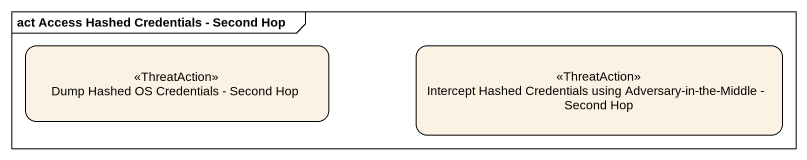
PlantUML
@startuml
mainframe act Access Hashed Credentials - Second Hop
hide empty description
state "Dump Hashed OS Credentials - Second Hop" as Dump_Hashed_OS_Credentials <<ThreatAction>>
state "Intercept Hashed Credentials using Adversary-in-the-Middle - Second Hop" as Intercept_Hashed <<ThreatAction>>
@enduml
